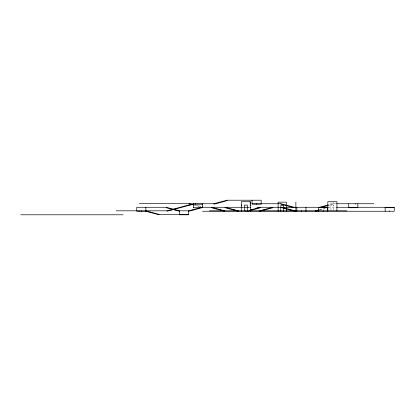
<?xml version="1.0" encoding="UTF-8"?>
<svg xmlns="http://www.w3.org/2000/svg" width="415" height="415" viewBox="0 0 415 415"><rect width="100%" height="100%" fill="white"/><g stroke="black" fill="none" stroke-linecap="round" stroke-linejoin="round"><path stroke-width="0.31" stroke-dasharray="2.08 1.56" d="M198.064 206.105L198.183 205.664M335.994 203.744L332.809 203.744L328.415 204.922L328.53 205.363M328.13 205.472L332.929 204.185L332.809 203.744M319.732 209.689L323.928 208.563M319.851 210.13L325.842 208.522M241.971 207.282L243.833 207.282M248.108 207.282L249.389 207.282M328.581 207.282L336.197 207.282M241.348 207.718L243.833 207.718M249.311 207.718L248.175 207.718L248.175 207.282M195.382 204.911L201.379 206.52M193.67 204.922L200.813 206.836M324.328 208.46L324.447 208.895M319.934 209.637L320.048 210.078M333.795 202.281L333.795 203.988L330.947 203.988L330.947 202.281M333.795 210.182L333.795 205.124L330.947 205.124L330.947 210.815"/><path stroke-width="0.62" d="M150.131 212.433L150.251 211.992M154.53 213.611L154.65 213.17M159.044 214.348L158.924 214.788L145.738 211.256L145.857 210.815L159.044 214.348L188.602 214.348M201.789 207.282L201.908 207.718L188.721 211.256L188.602 210.815L188.602 214.788L179.498 214.788L179.498 210.815L166.311 207.282L166.192 207.718L179.384 211.256L179.498 210.815L188.602 210.815L201.789 207.282L241.805 207.282M170.591 208.895L170.71 208.46M174.985 210.078L175.104 209.637M193.784 204.486L189.39 203.309L189.271 203.744L193.67 204.922M202.458 207.282L202.577 206.841M215.841 208.895L215.961 208.46M220.235 210.078L220.355 209.637M229.495 208.895L229.609 208.46M233.889 210.078L234.008 209.637M280.939 203.744L280.82 204.185L294.007 207.718L294.126 207.282L280.939 203.744L252.055 203.744M285.214 205.363L285.333 204.922M286.168 208.895L286.288 208.46M289.613 206.54L289.732 206.105M290.567 210.078L290.682 209.637M116.273 210.815L166.98 210.815L193.359 203.744L213.839 203.744L227.026 200.212L261.16 200.212L261.16 204.185L252.055 204.185L252.055 200.212M250.017 210.078L260.459 207.282L260.579 207.718L249.783 210.613M248.486 210.96L247.387 211.256L247.273 210.815M319.623 207.282L328.016 205.031M321.386 207.277L328.13 205.472M319.135 209.85L315.535 210.815L315.654 211.256L318.953 210.369M139.326 203.309L189.39 203.309M336.622 203.744L373.77 203.744M193.359 204.185L202.458 204.185M241.348 205.124L241.805 205.124M249.996 205.124L250.453 205.124M166.311 207.282L136.753 207.282L136.753 211.256L145.857 211.256L145.857 207.282M193.359 207.282L193.815 207.282M244.191 207.282L247.605 207.282M249.996 207.282L250.453 207.282M256.859 207.282L328.364 207.282M336.555 207.282L394.25 207.282L394.25 211.256L202.577 211.256M318.611 207.718L327.71 207.718M385.146 207.718L394.25 207.718M209.492 210.815L346.93 210.815M20.75 214.788L123.151 214.788M324.016 206.105L324.136 206.54M268.391 208.46L268.51 208.895M263.997 209.637L264.116 210.078M256.06 208.46L256.18 208.895M251.666 209.637L251.786 210.078M227.026 200.212L227.145 200.653L213.953 204.185L213.839 203.744M222.632 201.389L222.746 201.83M218.233 202.567L218.352 203.008M197.395 208.46L197.514 208.895M193.001 209.637L193.115 210.078M188.96 204.922L189.079 205.363M184.566 206.105L184.685 206.54M180.172 207.282L180.286 207.718M175.773 208.46L175.893 208.895M171.379 209.637L171.494 210.078M166.98 210.815L167.1 211.256L193.478 204.185L193.359 203.744L193.359 207.718L202.458 207.718L202.458 203.744M249.996 201.711L250.453 203.988M389.701 210.815L389.701 211.256M387.423 207.282L387.423 207.718M385.146 207.282L385.146 211.256M357.839 203.744L357.839 207.718L348.74 207.718L348.74 203.744M355.567 203.744L355.567 204.185M353.29 207.282L353.29 207.718M336.923 210.815L336.923 201.711L327.819 201.711L327.819 210.815M327.71 207.282L327.71 211.256M323.161 210.815L323.161 211.256M320.883 207.282L320.883 207.718M318.611 207.282L318.611 211.256M305.969 207.282L305.969 211.256M301.42 210.815L301.42 211.256M296.865 207.282L296.865 211.256M295.874 202.152L295.874 211.256M286.319 211.256L286.319 202.152L278.128 202.152L278.128 211.256M283.642 211.256L283.642 205.565L280.799 205.565L280.799 211.256M256.61 203.744L256.61 204.185M250.453 211.256L250.453 201.711L241.348 201.711L241.348 211.256M247.324 210.815L247.324 205.124L244.477 205.124L244.477 210.815M245.898 210.815L245.898 211.256M195.631 203.744L195.631 204.185M181.775 214.348L181.775 214.788M141.302 210.815L141.302 211.256M139.03 210.815L139.03 211.256M211.562 207.282L211.443 207.718L224.634 211.256L224.748 210.815L211.562 207.282M225.215 207.282L225.096 207.718L238.288 211.256L238.402 210.815L225.215 207.282M281.894 207.282L281.775 207.718L294.961 211.256L295.081 210.815L281.894 207.282M272.79 207.282L259.603 210.815L259.717 211.256L272.909 207.718L272.79 207.282"/></g></svg>
